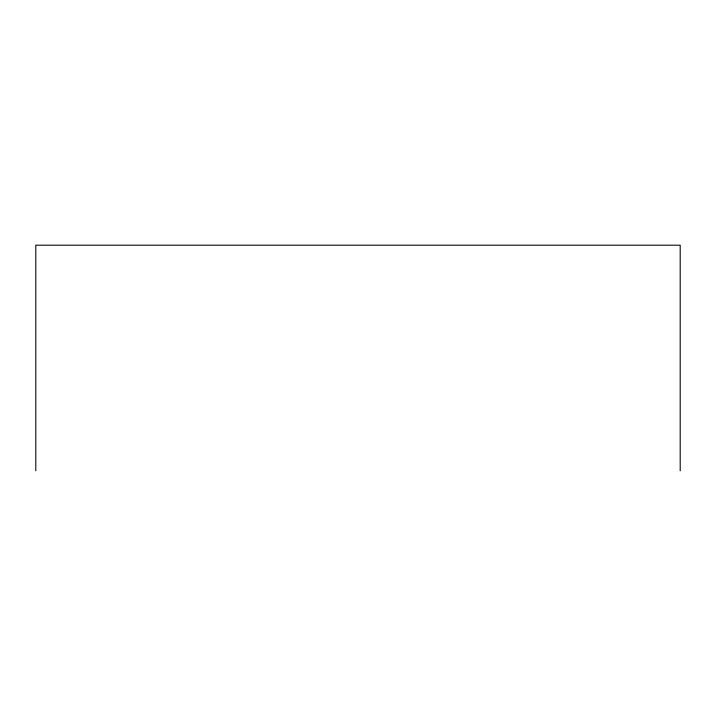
<?xml version="1.0" encoding="UTF-8"?>
<svg xmlns="http://www.w3.org/2000/svg" width="716" height="716" viewBox="0 0 716 716"><rect width="100%" height="100%" fill="white"/><g stroke="black" fill="none" stroke-linecap="round" stroke-linejoin="round"><path stroke-width="1.07" d="M680.2 470.806L680.2 245.194L35.8 245.194L35.8 470.806"/></g></svg>
